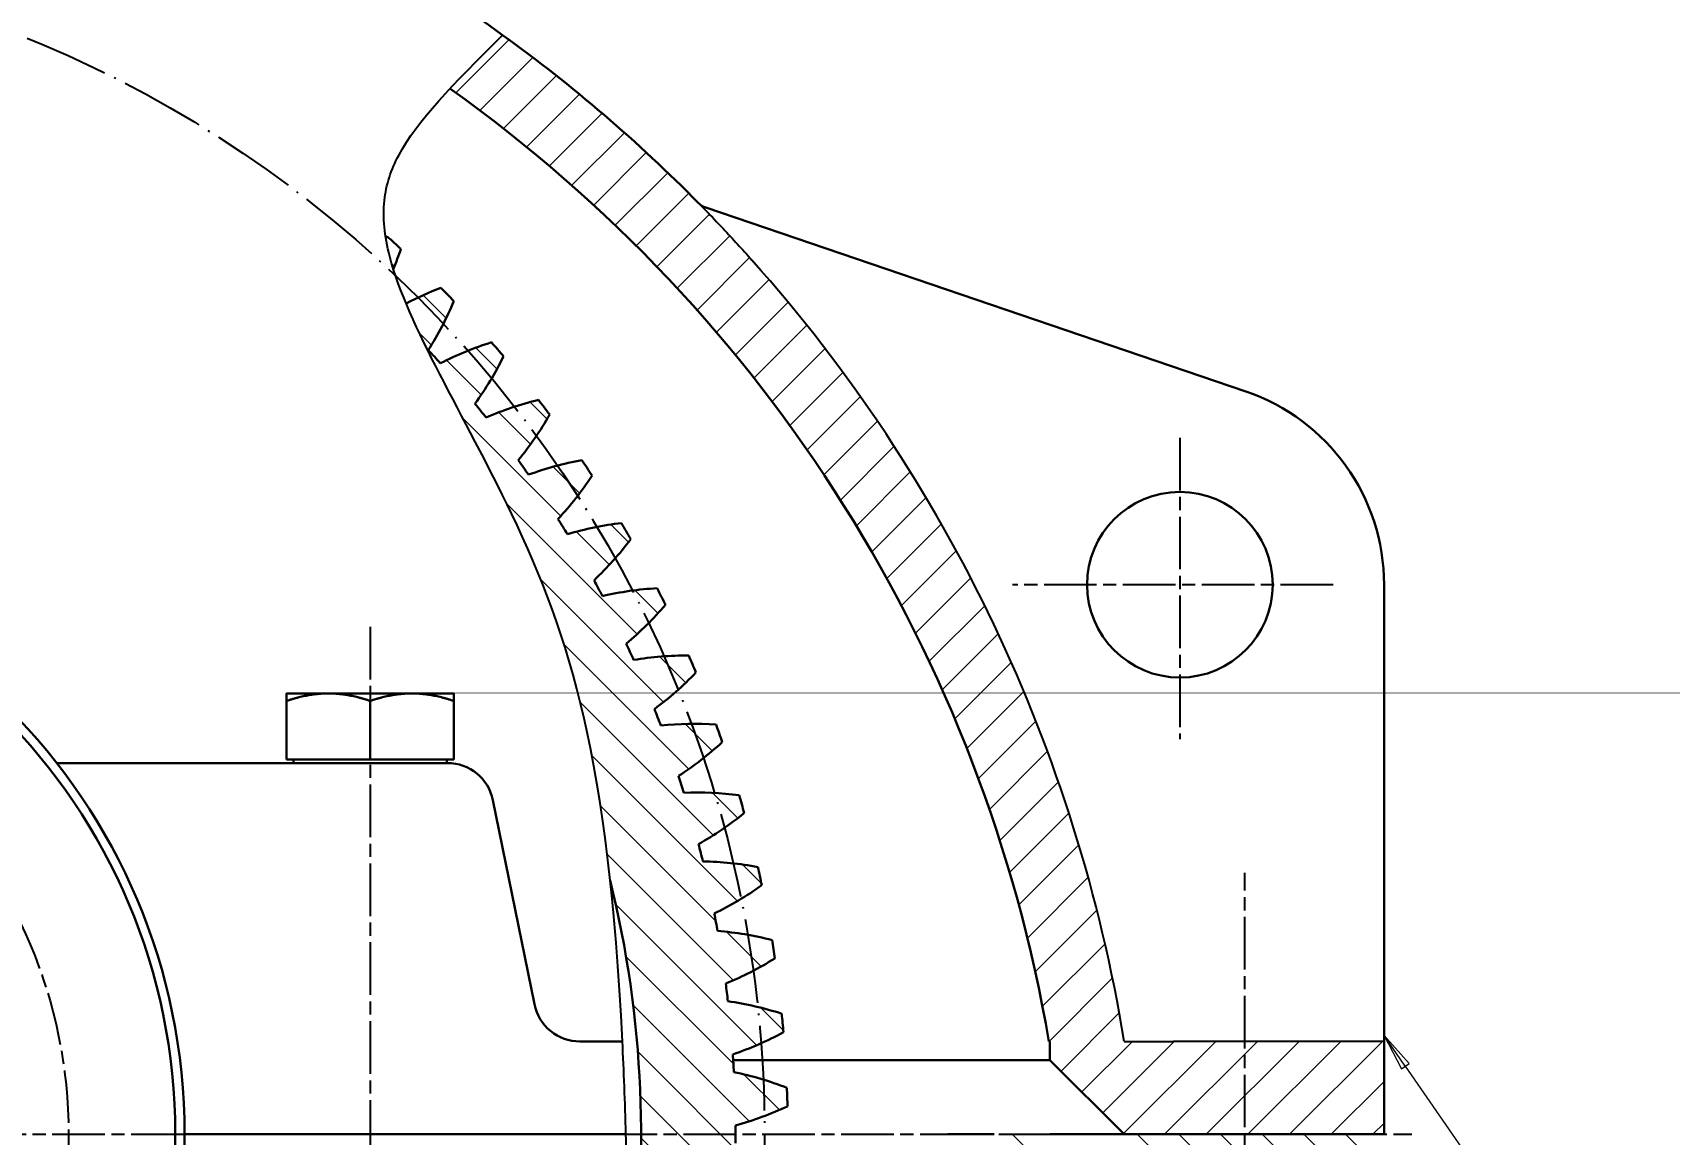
# Model space of a CAD drawing. Header units: millimetres. Extents: x -89 to 1313, y -72 to 900.
# Drawn here: x 505.9 to 682.2, y 623.4 to 742 of the extents above; entities that cross this region are included whole.
import ezdxf

# ---------------------------------------------------------------- set-up
doc = ezdxf.new("R2010")
doc.units = ezdxf.units.MM
doc.linetypes.add('CHAIN', pattern=[0.35429999999999995, 0.2362, -0.0295, 0.0591, -0.0295])
doc.linetypes.add('LONG_DASH_DOTTED', pattern=[0.6004, 0.4724, -0.0591, 0.0098, -0.0591])
for name, color, linetype, lineweight in [('中心标记 (ISO)', 7, 'LONG_DASH_DOTTED', 25), ('中心线 (ISO)', 7, 'CHAIN', 25), ('剖面线 (ISO)', 7, 'Continuous', 18), ('可见 (ISO)', 7, 'Continuous', 30), ('折线 (ISO)', 7, 'Continuous', 25), ('符号 (ISO)', 7, 'Continuous', 9), ('草图几何图元 (ISO)', 7, 'Continuous', 25)]:
    doc.layers.add(name, color=color, linetype=linetype, lineweight=lineweight)
doc.styles.add('注释文本 (ISO)', font='Microsoft YaHei.ttf')
pattern_1 = [(135, (0, 0), (-2.245064030267288, -2.245064030267288), [])]

# ---------------------------------------------------------------- blocks, each defined once
blk = doc.blocks.new('引出序号2')
at = {"layer": '符号 (ISO)'}
for p, q in [((653.773292786632, 630.7029435655656), (651.4967153602579, 633.9918940397631)), ((654.1844115959068, 630.9875157438624), (651.4967153602579, 633.9918940397631)), ((651.4967153602579, 633.9918940397631), (653.3621739773575, 630.418371387269)), ((653.3621739773575, 630.418371387269), (654.1844115959068, 630.9875157438624)), ((653.773292786632, 630.7029435655656), (671.7280872789515, 604.7638170612324)), ((671.7280872789515, 604.7638170612324), (682.2280871001376, 604.7638170612324))]:
    blk.add_line(p, q, dxfattribs=at)
at = {"layer": '符号 (ISO)', "flags": 128}
blk.add_lwpolyline([(654.1844177246094, 630.9875106811523), (651.4967346191406, 633.9918899536133), (653.3621978759766, 630.4183578491211), (654.1844177246094, 630.9875106811523)], dxfattribs=at)
at = {"layer": '符号 (ISO)'}
blk.add_solid([(654.1844177246094, 630.9875106811523), (651.4967346191406, 633.9918899536133), (653.3621978759766, 630.4183578491211), (654.1844177246094, 630.9875106811523)], dxfattribs=at)
at = {"layer": '符号 (ISO)', "insert": (676.9780871895446, 609.2580674034823), "char_height": 3.499999940395355, "attachment_point": 5, "style": '注释文本 (ISO)'}
blk.add_mtext('6', dxfattribs=at)

msp = doc.modelspace()

# ---------------------------------------------------------------- hatches: boundary and pattern name
at = {"layer": '剖面线 (ISO)'}
h = msp.add_hatch(dxfattribs=at)
h.set_pattern_fill('ANSI31', color=256, scale=25.4, style=0)
h.set_pattern_definition([(45, (0, 0), (-2.245064030267288, 2.245064030267288), [])])
edge = h.paths.add_edge_path()
edge.add_ellipse((458.7711444453309, 606.527043600795), major_axis=(-26.82684392147155, 156.6147554420819), ratio=1, start_angle=270, end_angle=314.8658909339986)
edge.add_line((550.8484167061473, 736.0246772084313), (550.8483851111281, 736.0247067818539))
edge.add_spline(control_points=[(550.8483851111281, 736.0247067818539), (552.4753621314609, 737.762901595569), (554.3688795283731, 739.6564189924812), (556.516871478234, 741.804410942342)], knot_values=[23.74115030132207, 23.74115030132207, 23.74115030132207, 23.74115030132207, 25.73182615975666, 25.73182615975666, 25.73182615975666, 25.73182615975666], degree=3, periodic=0)
edge.add_ellipse((458.771144445328, 606.5270436007911), major_axis=(-97.7457270328944, -135.2773673415348), ratio=1, start_angle=170.4391407225587, end_angle=180, ccw=False)
edge.add_spline(control_points=[(577.6280704428995, 723.690281907239), (577.6634090160535, 723.6544718206557), (577.7164168757845, 723.6007566907808), (577.8868282542553, 723.4272115347453), (577.9218153435866, 723.3915535015701), (577.9587352834623, 723.3538875119709)], knot_values=[-1.011827398956133, -1.011827398956133, -1.011827398956133, -1.011827398956133, -0.8981632895008274, -0.8981632895008274, -0.8715891998770171, -0.8715891998770171, -0.8715891998770171, -0.8715891998770171], degree=3, periodic=0)
edge.add_spline(control_points=[(577.9587352834623, 723.3538875119709), (578.0984923993695, 723.2113062918522), (578.2676048695674, 723.0382323460942), (578.44920834263, 722.8513931147212)], knot_values=[-0.8715891998770171, -0.8715891998770171, -0.8715891998770171, -0.8715891998770171, -0.7709953707380206, -0.7709953707380206, -0.7709953707380206, -0.7709953707380206], degree=3, periodic=0)
edge.add_spline(control_points=[(578.44920834263, 722.8513931147212), (578.4594556348959, 722.8408503856734), (578.4697298786871, 722.8302771450365), (579.0166239828842, 722.2673170433832), (579.6451551421534, 721.6119075557664), (581.2938969589829, 719.8608581989312), (582.3443662850167, 718.7155129638035), (583.3751243696984, 717.5587573363396)], knot_values=[-0.7709953707380206, -0.7709953707380206, -0.7709953707380206, -0.7709953707380206, -0.7653201998373149, -0.7653201998373149, -0.4703809203450902, -0.4703809203450902, 0, 0, 0, 0], degree=3, periodic=0)
edge.add_ellipse((458.7711444453311, 606.527043600795), major_axis=(-124.6039799243674, -111.0317137355445), ratio=1, start_angle=147.5463676587595, end_angle=180, ccw=False)
edge.add_line((623.4967153602836, 633.3538875222665), (628.8142938669605, 633.3538875222664))
edge.add_line((628.8142938669605, 633.3538875222664), (651.4967153602154, 633.3538875222664))
edge.add_line((651.4967153602154, 633.3538875222664), (651.4967153602154, 623.3538875222665))
edge.add_line((651.4967153602154, 623.3538875222665), (623.4967153602981, 623.3538875222665))
edge.add_line((623.4967153602981, 623.3538875222665), (615.496715360298, 631.3538875222664))
edge.add_line((615.496715360298, 631.3538875222664), (615.496715360298, 633.3538875222665))
edge.add_line((615.496715360298, 633.3538875222665), (615.3858998874128, 633.3538875222665))
h = msp.add_hatch(dxfattribs=at)
h.set_pattern_fill('ANSI31', color=256, scale=25.4, angle=90, style=0)
h.set_pattern_definition(pattern_1)
edge = h.paths.add_edge_path()
edge.add_ellipse((558.7438763601447, 687.9273099203363), major_axis=(32.09353891294767, 14.82408564651463), ratio=1, start_angle=89.70573612954598, end_angle=90)
edge.add_line((543.9197907136299, 720.0208488332838), (543.9197646998678, 720.0208446656812))
edge.add_spline(control_points=[(543.9197646998679, 720.0208446656812), (544.0267211291199, 719.3532305657254), (544.1743139975963, 718.6620315762875), (544.4761089322573, 717.5079118313797), (544.6036473369375, 717.0663187692077), (544.7441681726092, 716.6175832568717)], knot_values=[16.07775387345685, 16.07775387345685, 16.07775387345685, 16.07775387345685, 16.77570427280401, 16.77570427280401, 17.19666338692781, 17.19666338692781, 17.19666338692781, 17.19666338692781], degree=3, periodic=0)
edge.add_line((544.7441681726092, 716.6175832568717), (544.7442707886427, 716.6176153909256))
edge.add_ellipse((512.1797023841654, 730.3761632776477), major_axis=(-11.62832561662058, -33.38458923927251), ratio=1, start_angle=86.29986709839032, end_angle=90.00000000000001)
edge.add_ellipse((457.2467153602292, 623.3538875227547), major_axis=(96.74267233526544, -86.83809849036497), ratio=1, start_angle=89.1176470588233, end_angle=90.0000000000002)
h = msp.add_hatch(dxfattribs=at)
h.set_pattern_fill('ANSI31', color=256, scale=25.4, angle=90, style=0)
h.set_pattern_definition(pattern_1)
edge = h.paths.add_edge_path()
edge.add_spline(control_points=[(568.0298734779739, 565.1918042657264), (569.4266753017815, 577.0299259159325), (569.9736125620184, 591.2757738084628), (570.0246962221319, 605.4759088032914)], knot_values=[12.68419941255441, 12.68419941255441, 12.68419941255441, 12.68419941255441, 15.56983139390512, 15.56983139390512, 15.56983139390512, 15.56983139390512], degree=3, periodic=0)
edge.add_line((570.0246962221319, 605.4759088032914), (570.0246566959358, 605.4759089454809))
edge.add_ellipse((457.2467153602065, 623.3538875227284), major_axis=(17.8779785772475, 112.7779413357295), ratio=1, start_angle=270, end_angle=292.8655510892402)
edge.add_line((568.1093221807037, 650.7029017444074), (568.1103116828325, 650.7030087392552))
edge.add_spline(control_points=[(568.1103116828325, 650.7030087392552), (566.089397424071, 669.3926676878232), (562.5531255794826, 679.6460713120655), (553.4887593858649, 698.564898603097), (548.8685763241107, 706.3135597376175), (546.1280960091872, 712.8751072627807)], knot_values=[2.023562759205177, 2.023562759205177, 2.023562759205177, 2.023562759205177, 9.260205212106824, 9.260205212106824, 14.95379099505176, 14.95379099505176, 14.95379099505176, 14.95379099505176], degree=3, periodic=0)
edge.add_line((546.1280960091872, 712.8751072627807), (546.1298134302709, 712.8758245567778))
edge.add_ellipse((562.5265680071335, 681.556578163086), major_axis=(31.31924639369195, 16.39675457686251), ratio=1, start_angle=83.33497858023628, end_angle=90, ccw=False)
edge.add_ellipse((457.2467153601803, 623.3538875227043), major_axis=(91.21335125877914, -92.62896173525726), ratio=1, start_angle=89.11764705882382, end_angle=90, ccw=False)
edge.add_ellipse((518.6639008382672, 726.7914527448931), major_axis=(-13.66145607007148, -32.60541938646815), ratio=1, start_angle=80.3353047630091, end_angle=89.99999999999989, ccw=False)
edge.add_ellipse((457.2467153604198, 623.3538875229242), major_axis=(84.49614267521063, -91.26632729511095), ratio=1, start_angle=89.11764705882149, end_angle=90, ccw=False)
edge.add_ellipse((565.9098971113015, 674.9650636657354), major_axis=(31.46950462473377, 16.10649043075534), ratio=1, start_angle=80.33530476300979, end_angle=90, ccw=False)
edge.add_ellipse((457.2467153599893, 623.3538875225431), major_axis=(85.33802669814256, -98.06845160061013), ratio=1, start_angle=89.11764705882553, end_angle=90, ccw=False)
edge.add_ellipse((524.9151228708848, 722.8143680972003), major_axis=(-15.64276394124138, -31.70256600971831), ratio=1, start_angle=80.33530476300899, end_angle=90, ccw=False)
edge.add_ellipse((457.2467153602562, 623.353887522768), major_axis=(78.71744346190657, -96.29488418293901), ratio=1, start_angle=89.11764705882308, end_angle=90, ccw=False)
edge.add_ellipse((568.8810295471336, 668.1777702991063), major_axis=(32.40134746520413, 14.13865049292212), ratio=1, start_angle=80.33530476300882, end_angle=90, ccw=False)
edge.add_ellipse((457.2467153599648, 623.3538875225466), major_axis=(79.13898577159071, -103.1359342378905), ratio=1, start_angle=89.11764705882558, end_angle=90, ccw=False)
edge.add_ellipse((530.9096554556359, 718.4599957788931), major_axis=(30.67945394113878, -17.56473345072686), ratio=0.9999999999999998, start_angle=350.33530476300746, end_angle=360, ccw=False)
edge.add_ellipse((457.2467153605954, 623.3538875230046), major_axis=(72.64014202239439, -100.958161591065), ratio=1, start_angle=89.11764705882018, end_angle=90, ccw=False)
edge.add_ellipse((571.4286947916112, 661.220444591761), major_axis=(33.21028089644204, 12.11717781091673), ratio=1, start_angle=80.3353047630091, end_angle=90, ccw=False)
edge.add_ellipse((457.2467153602809, 623.3538875227787), major_axis=(72.63974356462634, -107.8121869495369), ratio=0.9999999999999996, start_angle=89.11764705882291, end_angle=90, ccw=False)
edge.add_ellipse((536.6247592771294, 713.7448534156713), major_axis=(-19.42007390986446, -29.53996419526252), ratio=1, start_angle=80.33530476300922, end_angle=90.00000000000011, ccw=False)
edge.add_ellipse((457.246715360393, 623.3538875228443), major_axis=(66.28729164345634, -105.2384701120299), ratio=1, start_angle=89.11764705882189, end_angle=90, ccw=False)
edge.add_ellipse((573.543228677818, 654.1194780631786), major_axis=(33.89323635685512, 10.04974052302651), ratio=1, start_angle=80.33530476300842, end_angle=90, ccw=False)
edge.add_ellipse((457.2467153603566, 623.3538875228145), major_axis=(65.86495392952264, -112.079471107856), ratio=1, start_angle=89.1176470588224, end_angle=90, ccw=False)
edge.add_ellipse((542.0387549890133, 708.6868271575663), major_axis=(-21.20174737678063, -28.28841924698633), ratio=1, start_angle=80.33530476300962, end_angle=90, ccw=False)
edge.add_ellipse((457.2467153603581, 623.3538875228099), major_axis=(59.68299086207328, -109.1195730687889), ratio=1, start_angle=89.11764705882229, end_angle=90, ccw=False)
edge.add_ellipse((575.2166100544428, 646.9018071116607), major_axis=(34.44762316245852, 7.944181127036601), ratio=1, start_angle=80.33530476300882, end_angle=90, ccw=False)
edge.add_ellipse((457.2467153604787, 623.3538875228647), major_axis=(58.84031596369626, -115.9215994420933), ratio=1, start_angle=89.11764705882149, end_angle=90, ccw=False)
edge.add_ellipse((547.1311054511192, 703.3051038306793), major_axis=(-22.90299535374452, -26.92956663498508), ratio=1, start_angle=80.3353047630082, end_angle=90, ccw=False)
edge.add_ellipse((457.24671536056, 623.3538875228921), major_axis=(52.85229205326248, -112.5867481083792), ratio=0.9999999999999999, start_angle=89.11764705882081, end_angle=90, ccw=False)
edge.add_ellipse((576.4424912127463, 639.5948108353703), major_axis=(34.87133833420235, 5.808486730943802), ratio=1, start_angle=80.33530476300899, end_angle=90, ccw=False)
edge.add_ellipse((457.2467153600957, 623.3538875226811), major_axis=(51.59247652531999, -119.3239974439991), ratio=1, start_angle=89.11764705882428, end_angle=90, ccw=False)
edge.add_ellipse((551.8824936338718, 697.6200981549785), major_axis=(-24.5173644244678, -25.46856095266852), ratio=1, start_angle=80.3353047630091, end_angle=90, ccw=False)
edge.add_ellipse((457.2467153602272, 623.3538875227365), major_axis=(45.82110639765141, -115.6268430490492), ratio=1, start_angle=89.11764705882342, end_angle=90, ccw=False)
edge.add_ellipse((577.2162219655991, 632.2262071740215), major_axis=(35.16277457530398, 3.650758755123086), ratio=1, start_angle=80.3353047630082, end_angle=90, ccw=False)
edge.add_ellipse((457.2467153603696, 623.3538875227861), major_axis=(122.2737586513822, 44.14892915143477), ratio=0.9999999999999998, start_angle=359.11764705882234, end_angle=360, ccw=False)
edge.add_ellipse((556.2748958944286, 691.6533753042452), major_axis=(-26.03873073409367, -23.91094429501407), ratio=1, start_angle=80.33530476300882, end_angle=90, ccw=False)
edge.add_ellipse((457.246715360413, 623.3538875227935), major_axis=(38.61610559034517, -118.2283257683256), ratio=1, start_angle=89.11764705882189, end_angle=90, ccw=False)
edge.add_ellipse((577.534867287233, 624.8239477652303), major_axis=(35.32082636828593, 1.47918220086486), ratio=1, start_angle=80.33530476300899, end_angle=90, ccw=False)
edge.add_ellipse((457.2467153602502, 623.3538875227412), major_axis=(36.5379097672755, -124.7596936106628), ratio=1, start_angle=89.11764705882331, end_angle=90, ccw=False)
edge.add_ellipse((560.291650346502, 685.4275691020111), major_axis=(-27.46132321910399, -22.26262523552982), ratio=1, start_angle=80.33530476300831, end_angle=90, ccw=False)
edge.add_ellipse((457.246715360173, 623.3538875227204), major_axis=(31.26462066764793, -120.3813279521227), ratio=1, start_angle=89.11764705882382, end_angle=90, ccw=False)
edge.add_ellipse((577.3972184467991, 617.4161119144103), major_axis=(35.34489416854979, -0.6980053981393289), ratio=1, start_angle=80.33530476300842, end_angle=90, ccw=False)
edge.add_ellipse((457.2467153605767, 623.3538875228105), major_axis=(28.78828957607392, -126.7723723182043), ratio=1, start_angle=89.11764705882098, end_angle=90, ccw=False)
edge.add_ellipse((563.9175200646094, 678.9662961637066), major_axis=(-28.77974549893349, -20.52985641300388), ratio=1, start_angle=80.33530476300899, end_angle=90, ccw=False)
edge.add_ellipse((457.246715360209, 623.3538875227291), major_axis=(23.7945383297336, -122.0776825249974), ratio=1, start_angle=89.11764705882348, end_angle=90, ccw=False)
edge.add_ellipse((576.8037975934966, 610.0308000803107), major_axis=(35.23488667869419, -2.872545223583832), ratio=1, start_angle=80.33530476300899, end_angle=89.99999999999977, ccw=False)
edge.add_ellipse((457.2467153600605, 623.3538875227053), major_axis=(20.92946554194923, -128.3041599955613), ratio=1, start_angle=89.11764705882462, end_angle=90, ccw=False)
edge.add_ellipse((567.1387508829614, 672.2940663107311), major_axis=(-29.98899634627215, -18.71921081309278), ratio=1, start_angle=80.33530476300831, end_angle=90, ccw=False)
edge.add_ellipse((457.246715360419, 623.3538875227543), major_axis=(16.23419515767217, -123.3109546331112), ratio=1, start_angle=89.11764705882189, end_angle=90, ccw=False)
edge.add_ellipse((575.7568557758857, 602.696027280388), major_axis=(34.99122119479952, -5.036188501073204), ratio=1, start_angle=80.3353047630082, end_angle=90, ccw=False)
edge.add_ellipse((457.2467153601388, 623.3538875227224), major_axis=(12.9912488760176, -129.3492460459623), ratio=1, start_angle=89.11764705882388, end_angle=90, ccw=False)
edge.add_ellipse((569.9431235697033, 665.436189596338), major_axis=(-31.08448865846583, -16.83755683475531), ratio=1, start_angle=80.33530476300888, end_angle=90, ccw=False)
edge.add_ellipse((457.2467153605223, 623.3538875227486), major_axis=(8.612270122776197, -124.0764660532107), ratio=1, start_angle=89.11764705882132, end_angle=90, ccw=False)
edge.add_ellipse((574.2603644028827, 595.4396168202111), major_axis=(34.61482202351881, -7.1807277905543), ratio=0.9999999999999998, start_angle=80.33530476300888, end_angle=90, ccw=False)
edge.add_ellipse((457.2467153605437, 623.3538875227381), major_axis=(5.003751953261234, -129.9036661003158), ratio=1, start_angle=89.11764705882132, end_angle=90, ccw=False)
edge.add_ellipse((572.3200001786676, 658.4186802958988), major_axis=(-32.06206685793335, -14.89203223604321), ratio=1, start_angle=80.33530476300899, end_angle=90.00000000000011, ccw=False)
edge.add_ellipse((457.2467153598556, 623.3538875227283), major_axis=(0.9576757973931403, -124.3713129389339), ratio=1, start_angle=89.11764705882598, end_angle=90, ccw=False)
edge.add_ellipse((572.3200001788551, 588.2890947501734), major_axis=(34.1071169758259, -9.298028119939467), ratio=1, start_angle=80.33530476300871, end_angle=90, ccw=False)
edge.add_ellipse((457.2467153599041, 623.3538875227378), major_axis=(-3.002725914552528, -129.9653170548227), ratio=1, start_angle=89.11764705882558, end_angle=90, ccw=False)
edge.add_ellipse((574.260364402734, 651.2681582258697), major_axis=(-32.91802265571853, -12.8900170581523), ratio=0.9999999999999998, start_angle=80.3353047630086, end_angle=90, ccw=False)
edge.add_ellipse((457.2467153598555, 623.35388752275), major_axis=(-6.700551320360137, -124.1943768336173), ratio=1, start_angle=89.11764705882598, end_angle=90, ccw=False)
edge.add_ellipse((569.9431235699279, 581.2715854497206), major_axis=(33.47003195087392, -11.38005784385076), ratio=1, start_angle=80.33530476300882, end_angle=90, ccw=False)
edge.add_ellipse((457.2467153604754, 623.353887522704), major_axis=(-10.99781341442759, -129.5339650440421), ratio=1, start_angle=89.11764705882172, end_angle=90, ccw=False)
edge.add_ellipse((575.756855775775, 644.0117477657034), major_axis=(-33.6491091182961, -10.83910563039542), ratio=1, start_angle=80.33530476300882, end_angle=90, ccw=False)
edge.add_ellipse((457.2467153602104, 623.3538875227284), major_axis=(-14.33336095179947, -123.5463289168251), ratio=1, start_angle=89.11764705882348, end_angle=90, ccw=False)
edge.add_ellipse((567.1387508832214, 574.4137087353101), major_axis=(13.41891911039549, 32.70598363037859), ratio=1, start_angle=350.3353047630088, end_angle=360.0000000000001, ccw=False)
edge.add_ellipse((457.2467153600419, 623.3538875227541), major_axis=(128.6112463361135, -18.95118244106954), ratio=0.9999999999999998, start_angle=359.1176470588247, end_angle=360, ccw=False)
edge.add_ellipse((576.8037975934259, 636.6769749657827), major_axis=(-34.25255298429548, -8.747077762307798), ratio=1, start_angle=80.3353047630086, end_angle=90, ccw=False)
edge.add_ellipse((457.2467153601274, 623.3538875227425), major_axis=(-21.91179923563687, -122.4296274570701), ratio=1, start_angle=89.1176470588241, end_angle=90, ccw=False)
edge.add_ellipse((563.917520064907, 567.7414788823204), major_axis=(31.81787031132554, -15.40687782042649), ratio=1, start_angle=80.33530476300882, end_angle=90, ccw=False)
edge.add_ellipse((457.2467153597886, 623.3538875228193), major_axis=(-26.83266314145642, -127.200661117968), ratio=1, start_angle=89.11764705882638, end_angle=90, ccw=False)
edge.add_ellipse((577.3972184467674, 629.2916631316891), major_axis=(6.621869232167161, -34.72606518443978), ratio=0.9999999999999996, start_angle=350.3353047630087, end_angle=360, ccw=False)
edge.add_ellipse((457.2467153601764, 623.3538875227357), major_axis=(-29.40711855959363, -120.8485084849191), ratio=1, start_angle=89.11764705882382, end_angle=90, ccw=False)
edge.add_ellipse((560.2916503468316, 561.280205943993), major_axis=(30.80906091173843, -17.33639296563094), ratio=1, start_angle=80.33530476300922, end_angle=90, ccw=False)
edge.add_ellipse((457.2467153603947, 623.3538875226739), major_axis=(-34.61235835945524, -125.307560221822), ratio=1, start_angle=89.11764705882217, end_angle=90, ccw=False)
edge.add_ellipse((577.534867287241, 621.8838272808672), major_axis=(-35.06784952476095, -4.471541683866965), ratio=1, start_angle=80.3353047630086, end_angle=90, ccw=False)
edge.add_ellipse((457.2467153604455, 623.353887522653), major_axis=(-36.79088661007808, -118.8089697261193), ratio=1, start_angle=89.11764705882172, end_angle=90, ccw=False)
edge.add_ellipse((556.274895894794, 555.0543997417411), major_axis=(29.68338219120821, -19.2001452341507), ratio=1, start_angle=80.33530476300848, end_angle=90, ccw=False)
edge.add_ellipse((457.246715360235, 623.353887522719), major_axis=(-42.26075704675738, -122.9391248294334), ratio=1, start_angle=89.11764705882342, end_angle=90, ccw=False)
edge.add_ellipse((577.2162219656466, 614.4815678720788), major_axis=(-35.27660950018998, -2.304252046341002), ratio=1, start_angle=80.3353047630091, end_angle=90.00000000000023, ccw=False)
edge.add_ellipse((457.2467153606699, 623.3538875225479), major_axis=(-44.0350942257956, -116.3187478500412), ratio=1, start_angle=89.11764705882001, end_angle=90, ccw=False)
edge.add_ellipse((551.8824936342689, 549.0876768909844), major_axis=(28.44510423470187, -20.99106477525205), ratio=0.9999999999999996, start_angle=80.33530476300871, end_angle=90, ccw=False)
edge.add_ellipse((457.2467153603671, 623.3538875226599), major_axis=(-49.7488462070725, -120.1043392264388), ratio=1, start_angle=89.11764705882229, end_angle=90, ccw=False)
edge.add_ellipse((576.4424912128329, 607.1129642107217), major_axis=(-35.35155321262894, -0.1282215915371924), ratio=1, start_angle=80.33530476300882, end_angle=89.99999999999977, ccw=False)
edge.add_ellipse((457.246715360279, 623.3538875226947), major_axis=(-51.11226164620511, -113.3872891217964), ratio=1, start_angle=89.11764705882302, end_angle=90, ccw=False)
edge.add_ellipse((547.1311054515463, 543.4026712152577), major_axis=(27.09892425464559, -22.70235801767494), ratio=1, start_angle=80.33530476300808, end_angle=90, ccw=False)
edge.add_ellipse((457.2467153604347, 623.353887522614), major_axis=(-57.04822095346826, -116.8139567259741), ratio=1, start_angle=89.11764705882177, end_angle=90, ccw=False)
edge.add_ellipse((575.2166100545684, 599.8059679344253), major_axis=(-35.29239637491067, 2.04829525168243), ratio=1, start_angle=81.60294674451251, end_angle=90, ccw=False)
edge.add_line((568.0364483351433, 565.1910284861933), (568.0298734779739, 565.1918042657264))
h = msp.add_hatch(dxfattribs=at)
h.set_pattern_fill('ANSI31', color=256, scale=25.4, angle=90, style=0)
h.set_pattern_definition(pattern_1)
h.paths.add_polyline_path([(620.3251424849534, 566.9102367083702), (620.3669268669083, 566.8684523264153), (622.4464628285131, 564.7889163648107), (616.0825017978341, 558.4249553341317), (616.0825017978341, 557.6040043611736), (609.4967153601781, 551.0182179235176), (609.4967153601781, 551.8391688964757), (609.4967153601781, 623.3538875222664), (615.4967153601781, 623.3538875222664), (615.4967153601781, 617.3538875222663), (623.4967153602072, 617.3538875222663), (623.4967153602072, 623.3538875222664), (651.4967153601938, 623.35388752229), (651.4967153601938, 611.3538875222899), (617.4967153602073, 611.3538875222663), (617.4967153602073, 597.1000987735201), (617.4967153602073, 588.8538875222663), (617.4967153602072, 572.5670909578627), (619.2644823131736, 570.7993240048963), (617.8502687508005, 569.3851104425232)])

# ---------------------------------------------------------------- linework, layer by layer
at = {"layer": '中心标记 (ISO)', "linetype": 'CHAIN', "ltscale": 23.99096870422363}
for p, q in [((629.4967153602578, 698.3992321132685), (629.4967153602578, 665.9280867640744)), ((646.0206716583498, 682.5717865584926), (611.4568945476449, 682.5717865584926))]:
    msp.add_line(p, q, dxfattribs=at)
at = {"layer": '中心线 (ISO)', "ltscale": 23.99096870422363}
for p, q in [((542.2467153602073, 678.0381518532865), (542.2467153602073, 556.2393490040845)), ((636.4967153602139, 598.6069575785657), (636.4967153602139, 651.5361139169959)), ((40.49671536030932, 623.3538875222662), (654.4967153602036, 623.3538875222664))]:
    msp.add_line(p, q, dxfattribs=at)
msp.add_circle((457.2467153602022, 623.3538875227744), 52.49999999964434, dxfattribs=at)
at = {"layer": '可见 (ISO)'}
for p, q in [((636.5856939506059, 703.3983653112688), (578.4079431719423, 723.2009855399787)), ((651.4967153602579, 635.3538875222665), (651.4967153602581, 682.5717865584926)), ((537.7467153602073, 670.8539875222665), (533.2467153602073, 670.8539875222665)), ((546.7467153602072, 670.8539875222665), (537.7467153602073, 670.8539875222665)), ((551.2467153602073, 670.8539875222665), (546.7467153602073, 670.8539875222665)), ((533.2467153602073, 663.7539875222665), (533.2467153602073, 670.0501399449731)), ((542.2467153602073, 663.7539875222665), (542.2467153602073, 670.0501399449731)), ((551.2467153602073, 663.7539875222665), (551.2467153602073, 670.0501399449731)), ((508.4814691900834, 663.3538875222665), (550.5763726614293, 663.3538875222665)), ((542.2467153602073, 663.7539875222665), (533.2467153602073, 663.7539875222665)), ((533.9967153602073, 663.7539875222665), (533.9967153602073, 663.3538875222665)), ((551.2467153602073, 663.7539875222665), (542.2467153602073, 663.7539875222665)), ((550.4967153602072, 663.7539875222665), (550.4967153602072, 663.3538875222665)), ((555.4759961845334, 659.3507271943525), (559.950660819893, 637.3570478501805)), ((651.4967153602579, 633.3538875222665), (651.4967153602579, 635.3538875222665)), ((564.850284342997, 633.3538875222665), (569.4259430827055, 633.3538875222665)), ((615.4967153603012, 633.3538875222665), (615.3858998874159, 633.3538875222665)), ((615.4967153603012, 631.3538875222665), (615.4967153603012, 633.3538875222665)), ((651.4967153602236, 633.3538875223145), (651.4967153602072, 623.3538875222665)), ((615.4967153603012, 631.3538875222665), (581.3641622603417, 631.3538875222664)), ((623.4967153603012, 623.3538875222665), (615.4967153603011, 631.3538875222665)), ((522.2467153602092, 623.3538875222664), (569.8121822526236, 623.3538875222664)), ((609.4967153601782, 623.3538875222664), (604.4967153601782, 623.3538875222664)), ((623.4967153602072, 623.3538875222664), (615.4967153601782, 623.3538875222664)), ((631.4967153602172, 623.3538875222665), (623.4967153603012, 623.3538875222665)), ((651.4967153602072, 623.3538875222665), (631.4967153602172, 623.3538875222665))]:
    msp.add_line(p, q, dxfattribs=at)
for centre, radius in [((629.4967153602578, 682.5717865584926), 10.00000000000011), ((457.2467153602073, 623.3538875222663), 65.00000000000011), ((457.2467153602073, 623.3538875222663), 64.00000000000011)]:
    msp.add_circle(centre, radius, dxfattribs=at)
for centre, radius, start, end in [((458.7711444453321, 606.5270436007949), 166.8957556921221, 54.14971012360505, 95.1765837457154), ((458.7711444453321, 606.5270436007949), 166.8957556921221, 44.58885084616373, 54.14971012360511), ((458.7711444453321, 606.5270436007949), 158.8957556921227, 9.719972978305362, 54.58586391230373), ((579.0523957710649, 725.0943108811401), 1.999999999999996, 224.5888508461655, 251.2023843990434), ((558.7438763607897, 687.9273099189238), 35.35178574445471, 114.4980690281045, 114.7923328985474), ((457.2467153602058, 623.3538875227284), 129.9999999999988, 47.2058823530941, 48.08823529427057), ((512.1797023841549, 730.3761632776504), 35.3517857444547, 337.0959157176516, 340.7960486192601), ((562.5265680071279, 681.5565781630955), 35.35178574445472, 110.9686572633987, 117.6336786831645), ((457.2467153602058, 623.3538875227284), 129.9999999999988, 43.6764705883882, 44.5588235295647), ((518.663900838268, 726.7914527448914), 35.35178574445472, 327.6019416175628, 337.2666368545542), ((457.2467153602058, 623.3538875227284), 124.3749999999989, 41.91176470603531, 42.79411764721178), ((565.9098971112988, 674.9650636657389), 35.35178574445472, 107.4392454986929, 117.1039407356842), ((524.9151228708853, 722.8143680971984), 35.35178574445472, 324.0725298528569, 333.7372250898483), ((457.2467153602058, 623.3538875227284), 129.9999999999988, 40.1470588236823, 41.02941176485882), ((457.2467153602058, 623.3538875227284), 124.3749999999989, 38.38235294132939, 39.26470588250589), ((568.8810295471325, 668.1777702991064), 35.35178574445472, 103.9098337339869, 113.5745289709783), ((457.2467153602058, 623.3538875227284), 129.9999999999988, 36.61764705897645, 37.50000000015291), ((629.4967153602578, 682.5717865584926), 22.00000000000028, 0, 71.20238439904283), ((530.9096554556315, 718.4599957788948), 35.35178574445472, 320.5431180881513, 330.2078133251426), ((457.2467153602058, 623.3538875227284), 124.3749999999989, 34.85294117662349, 35.73529411779999), ((571.4286947916098, 661.2204445917619), 35.35178574445472, 100.3804219692811, 110.0451172062724), ((457.2467153602058, 623.3538875227284), 129.9999999999988, 33.08823529427062, 33.97058823544705), ((536.6247592771301, 713.7448534156691), 35.35178574445471, 317.0137063234452, 326.6784015604366), ((457.2467153602058, 623.3538875227284), 124.3749999999989, 31.32352941191765, 32.20588235309415), ((573.5432286778172, 654.1194780631776), 35.35178574445472, 96.85101020457519, 106.5157054415666), ((457.2467153602058, 623.3538875227284), 129.9999999999988, 29.55882352956471, 30.44117647074117), ((542.038754989015, 708.6868271575634), 35.35178574445472, 313.4842945587393, 323.1489897957308), ((457.2467153602058, 623.3538875227284), 124.3749999999989, 27.79411764721176, 28.6764705883882), ((575.2166100544416, 646.9018071116612), 35.35178574445472, 93.32159843986925, 102.9862936768606), ((457.2467153602058, 623.3538875227284), 129.9999999999988, 26.02941176485879, 26.91176470603525), ((547.1311054511172, 703.3051038306797), 35.35178574445471, 309.9548827940333, 319.6195780310248), ((457.2467153602058, 623.3538875227284), 124.3749999999989, 24.26470588250591, 25.14705882368236), ((576.4424912127449, 639.5948108353716), 35.35178574445471, 89.79218667516334, 99.456881912155), ((457.2467153602058, 623.3538875227284), 129.9999999999988, 22.50000000015291, 23.38235294132943), ((551.8824936338717, 697.6200981549766), 35.35178574445472, 306.4254710293275, 316.0901662663189), ((457.2467153602058, 623.3538875227284), 124.3749999999989, 20.73529411779997, 21.61764705897647), ((577.2162219655979, 632.2262071740199), 35.35178574445472, 86.26277491045767, 95.92747014744894), ((457.2467153602058, 623.3538875227284), 129.9999999999988, 18.970588235447, 19.8529411766235), ((556.274895894428, 691.653375304244), 35.35178574445472, 302.8960592646216, 312.5607545016131), ((550.5763726614293, 658.3538875222665), 5.000000000000055, 11.50000000000058, 90), ((457.2467153602058, 623.3538875227284), 124.3749999999989, 17.20588235309416, 18.08823529427067), ((577.534867287232, 624.8239477652315), 35.35178574445473, 82.73336314575162, 92.39805838274323), ((457.2467153602058, 623.3538875227284), 129.9999999999988, 15.44117647074122, 16.32352941191763), ((560.2916503465002, 685.427569102012), 35.35178574445471, 299.3666474999158, 309.0313427369073), ((457.2467153602058, 623.3538875227284), 124.3749999999989, 13.67647058838824, 14.5588235295647), ((577.397218446798, 617.4161119144097), 35.35178574445472, 79.20395138104573, 88.86864661803735), ((457.2467153602058, 623.3538875227284), 114.1861908022754, 350.9922154255225, 13.8577665147626), ((457.2467153602058, 623.3538875227284), 129.9999999999988, 11.91176470603527, 12.79411764721176), ((563.9175200646091, 678.966296163705), 35.35178574445471, 295.8372357352097, 305.5019309722011), ((457.2467153602058, 623.3538875227284), 124.3749999999989, 10.14705882368235, 11.02941176485882), ((576.8037975934958, 610.0308000803122), 35.35178574445472, 75.67453961633986, 85.33923485333125), ((457.2467153602058, 623.3538875227284), 129.9999999999988, 8.382352941329415, 9.264705882505885), ((567.1387508829595, 672.294066310732), 35.35178574445472, 292.3078239705042, 301.9725192074955), ((457.2467153602058, 623.3538875227284), 124.3749999999989, 6.617647058976471, 7.500000000152941), ((564.850284342997, 638.3538875222665), 5.000000000000054, 191.4999999999998, 270), ((575.7568557758841, 602.6960272803864), 35.35178574445472, 72.14512785163396, 81.80982308862538), ((457.2467153602058, 623.3538875227284), 129.9999999999988, 4.852941176623478, 5.73529411780002), ((569.9431235697025, 665.4361895963368), 35.35178574445472, 288.778412205798, 298.4431074427894), ((457.2467153602058, 623.3538875227284), 124.3749999999989, 3.088235294270453, 3.970588235447022), ((574.2603644028819, 595.4396168202122), 35.35178574445473, 68.61571608692813, 78.28041132391945), ((457.2467153602058, 623.3538875227284), 129.9999999999988, 1.32352941191761, 2.205882353093942), ((572.3200001786668, 658.4186802958973), 35.35178574445471, 285.2490004410923, 294.9136956780837), ((457.2467153602058, 623.3538875227284), 124.3749999999989, 359.5588235295647, 0.4411764707401123)]:
    msp.add_arc(centre, radius, start, end, dxfattribs=at)
for points, weights in [([(533.2467153602073, 670.0501399449731), (533.2467153602073, 670.8539875222665), (533.2467153602073, 670.8539875222665)], [1, 1.037954849302042, 1]), ([(537.7467153602073, 670.8539875222665), (535.6582580920874, 670.8539875222665), (533.2467153602074, 670.0501399449731)], [1, 1.037954849302031, 1]), ([(542.2467153602072, 670.0501399449731), (539.8351726283272, 670.8539875222665), (537.7467153602073, 670.8539875222665)], [1, 1.037954849302043, 1]), ([(546.7467153602072, 670.8539875222665), (544.6582580920874, 670.8539875222665), (542.2467153602073, 670.0501399449731)], [1, 1.037954849302038, 1]), ([(551.2467153602072, 670.0501399449731), (548.8351726283271, 670.8539875222665), (546.7467153602072, 670.8539875222665)], [1, 1.037954849302041, 1]), ([(551.2467153602073, 670.8539875222665), (551.2467153602073, 670.8539875222665), (551.2467153602073, 670.0501399449731)], [1, 1.037954849302034, 1])]:
    msp.add_rational_spline(points, weights, degree=2, dxfattribs=at)
at = {"layer": '折线 (ISO)'}
for p in [(623.4967153602867, 633.3538875222665), (651.4967153602579, 633.3538875222665)]:
    msp.add_line(p, (628.8142938669638, 633.3538875222665), dxfattribs=at)
msp.add_arc((458.7711444453321, 606.5270436007949), 166.895755692122, 9.249858074279524, 41.70349041551975, dxfattribs=at)
for points, knots in [([(569.4259430827055, 633.3538875222665), (567.9037235319779, 663.825606164189), (563.9364834036879, 676.7587753667385), (552.4057360683025, 700.825346896944), (546.3149543688471, 710.4758261915636), (543.7797583370951, 720.1708855229703), (543.5866546416265, 722.1244371471344), (543.969208386844, 725.6990881383734), (544.5059843322874, 727.2871953112822), (547.3113781868927, 732.5989176509985), (551.1070470108555, 736.3945864749611), (556.5168714782363, 741.804410942342)], [0.0502165795923015, 0.0502165795923015, 0.0502165795923015, 0.0502165795923015, 9.260205212106824, 9.260205212106824, 16.49871298758064, 16.49871298758064, 18.65948476471873, 18.65948476471873, 20.7182100862505, 20.7182100862505, 25.73182615975666, 25.73182615975666, 25.73182615975666, 25.73182615975666]), ([(577.6280704429021, 723.690281907239), (577.6280704429021, 723.690281907239), (577.7164168757871, 723.6007566907808), (577.8868282542579, 723.4272115347453), (577.9218153435892, 723.3915535015701), (577.9587352834649, 723.3538875119709)], [-1.011827398956133, -1.011827398956133, -1.011827398956133, -1.011827398956133, -0.8981632895008274, -0.8981632895008274, -0.8715891998770171, -0.8715891998770171, -0.8715891998770171, -0.8715891998770171]), ([(578.4492083426326, 722.8513931147212), (578.4594556348986, 722.8408503856734), (578.4697298786898, 722.8302771450365), (579.0166239828868, 722.2673170433832), (579.645155142156, 721.6119075557664), (581.2938969589858, 719.8608581989312), (582.3443662850194, 718.7155129638035), (583.375124369701, 717.5587573363396)], [-0.7709953707380206, -0.7709953707380206, -0.7709953707380206, -0.7709953707380206, -0.7653201998373149, -0.7653201998373149, -0.4703809203450902, -0.4703809203450902, 0, 0, 0, 0])]:
    msp.add_open_spline(points, degree=3, knots=knots, dxfattribs=at)
for points in [[(577.9587352834649, 723.3538875119709), (578.0984923993722, 723.2113062918522), (578.2676048695702, 723.0382323460942), (578.4492083426326, 722.8513931147212)], [(569.8121822526236, 623.3538875222665), (569.7138713078123, 626.8486515779441), (569.5845083150283, 630.1797369919598), (569.4259430827055, 633.3538875222665)], [(570.0166076617481, 611.3538875222663), (569.9856711185644, 616.1774641401566), (569.8976505209156, 620.3156556343001), (569.8121822526211, 623.3538875222664)]]:
    msp.add_open_spline(points, degree=3, dxfattribs=at)
at = {"layer": '草图几何图元 (ISO)', "linetype": 'LONG_DASH_DOTTED', "ltscale": 19.33749771118164}
msp.add_circle((457.2467153602059, 623.3538875227742), 127.5, dxfattribs=at)

# ---------------------------------------------------------------- block references
at = {"layer": '符号 (ISO)'}
msp.add_blockref('引出序号2', (0, 0), dxfattribs=at)

doc.saveas('drawing.dxf')
